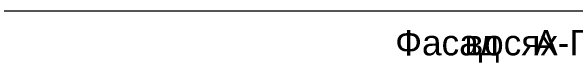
# Model space of a CAD drawing. Extents: x 8 to 21351, y 0 to 420.
# Drawn here: x 19069.7 to 19199.4, y 280.2 to 292 of the extents above; entities that cross this region are included whole.
import ezdxf

# ---------------------------------------------------------------- set-up
doc = ezdxf.new("R2010")
doc.units = 0
doc.styles.add('TEYPDFCAD_TEXT', font='arial.ttf')

msp = doc.modelspace()

# ---------------------------------------------------------------- linework, layer by layer
at = {"color": 7, "lineweight": 20}
msp.add_line((19262.72, 291.98), (18867.72, 291.98), dxfattribs=at)

# ---------------------------------------------------------------- texts
at = {"color": 7, "style": 'TEYPDFCAD_TEXT'}
for s, height, p in [('Фасад', 5.793, (19157.91, 281.9)), ('А-Г,', 5.793, (19189.82, 281.9)), ('в', 5.79, (19173.8, 281.9)), ('осях', 5.793, (19178.32, 281.9))]:
    msp.add_text(s, height=height, dxfattribs=at).set_placement(p)

doc.saveas('drawing.dxf')
